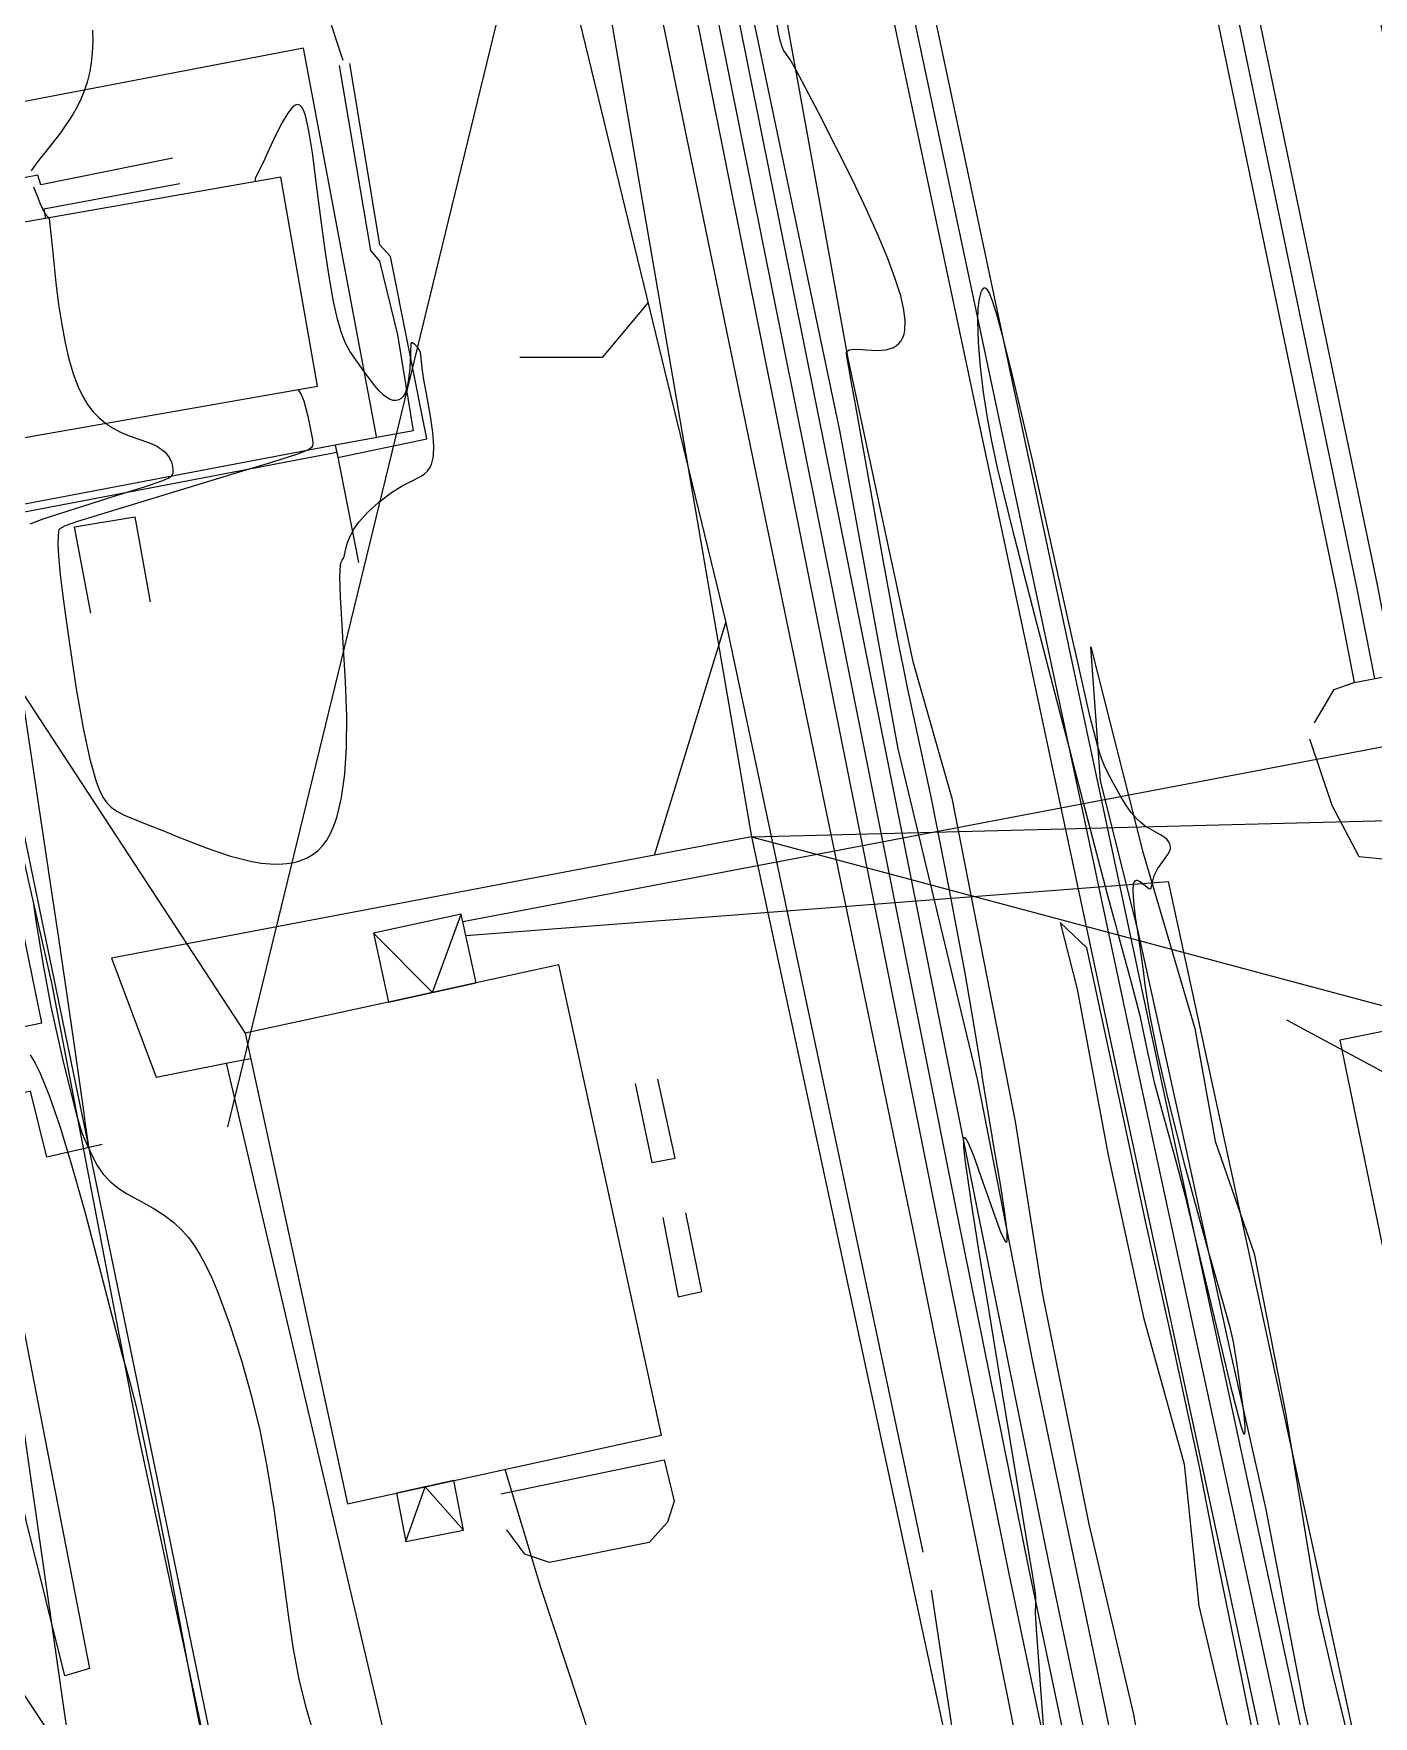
# Model space of a CAD drawing. Header units: metres. Extents: x 1233805 to 1234355, y 654698 to 655114.
# Drawn here: x 1234076.8 to 1234128.7, y 654927.6 to 654992.7 of the extents above; entities that cross this region are included whole.
import ezdxf

# ---------------------------------------------------------------- set-up
doc = ezdxf.new("R2010")
doc.units = ezdxf.units.M

msp = doc.modelspace()

# ---------------------------------------------------------------- linework, layer by layer
at = {"layer": 'ИИ_ГОРИЗОНТАЛИ_ОСН', "lineweight": 0}
for points, elevation in [([(1234078.195, 654969.304), (1234078.488, 654967.37), (1234078.754, 654965.855), (1234079.01, 654964.66), (1234079.255, 654963.793), (1234079.384, 654963.457), (1234079.52, 654963.189), (1234079.672, 654962.971), (1234079.849, 654962.79), (1234080.053, 654962.64), (1234080.309, 654962.499), (1234081.162, 654962.152), (1234081.906, 654961.864), (1234082.357, 654961.68), (1234083.546, 654961.209), (1234084.459, 654960.902), (1234085.273, 654960.698), (1234085.642, 654960.637), (1234085.988, 654960.601), (1234086.319, 654960.593), (1234086.628, 654960.612), (1234086.914, 654960.658), (1234087.179, 654960.733), (1234087.421, 654960.835), (1234087.641, 654960.965), (1234087.84, 654961.122), (1234088.017, 654961.308), (1234088.176, 654961.527), (1234088.32, 654961.782), (1234088.449, 654962.073), (1234088.564, 654962.401), (1234088.663, 654962.766), (1234088.748, 654963.167), (1234088.873, 654964.081), (1234088.939, 654965.123), (1234088.949, 654966.319), (1234088.905, 654967.664), (1234088.799, 654969.381), (1234088.768, 654969.842), (1234088.706, 654970.937), (1234088.686, 654971.711), (1234088.706, 654972.164), (1234088.73, 654972.282), (1234088.769, 654972.348), (1234088.77, 654972.349), (1234088.833, 654972.448), (1234088.889, 654972.666), (1234088.893, 654972.682), (1234088.974, 654972.997), (1234089.083, 654973.278), (1234089.229, 654973.553), (1234089.414, 654973.819), (1234089.751, 654974.2), (1234090.176, 654974.59), (1234090.642, 654974.945), (1234091.098, 654975.228), (1234091.436, 654975.396), (1234091.834, 654975.605), (1234091.964, 654975.699), (1234092.07, 654975.801), (1234092.158, 654975.919), (1234092.226, 654976.054), (1234092.275, 654976.206), (1234092.307, 654976.379), (1234092.321, 654976.773), (1234092.282, 654977.288), (1234092.191, 654977.922), (1234092.032, 654978.794), (1234091.932, 654979.331), (1234091.865, 654979.786), (1234091.835, 654980.176), (1234091.806, 654980.399), (1234091.758, 654980.495), (1234091.683, 654980.596), (1234091.587, 654980.694), (1234091.499, 654980.758), (1234091.456, 654980.766), (1234091.434, 654980.727), (1234091.415, 654980.416), (1234091.412, 654980.307), (1234091.389, 654979.784), (1234091.346, 654979.366), (1234091.283, 654979.035), (1234091.198, 654978.795), (1234091.132, 654978.685), (1234091.053, 654978.604), (1234090.962, 654978.552), (1234090.861, 654978.53), (1234090.749, 654978.538), (1234090.63, 654978.576), (1234090.504, 654978.644), (1234090.375, 654978.74), (1234090.214, 654978.893), (1234090.038, 654979.096), (1234089.58, 654979.719), (1234089.404, 654979.967), (1234089.335, 654980.063), (1234089.075, 654980.442), (1234088.893, 654980.782), (1234088.733, 654981.188), (1234088.591, 654981.679), (1234088.439, 654982.364), (1234088.281, 654983.253), (1234088.115, 654984.347), (1234087.934, 654985.692), (1234087.81, 654986.679), (1234087.625, 654988.109), (1234087.49, 654988.969), (1234087.358, 654989.552), (1234087.29, 654989.745), (1234087.217, 654989.88), (1234087.138, 654989.961), (1234087.052, 654989.989), (1234086.958, 654989.962), (1234086.855, 654989.88), (1234086.676, 654989.651), (1234086.457, 654989.282), (1234086.2, 654988.778), (1234085.865, 654988.062), (1234085.764, 654987.841), (1234085.436, 654987.179), (1234085.405, 654987.12), (1234085.408, 654986.999), (1234085.409, 654986.994)], 6.5), ([(1234087.067, 654978.954), (1234087.075, 654978.943), (1234087.192, 654978.767), (1234087.29, 654978.523), (1234087.444, 654977.925), (1234087.624, 654977.02), (1234087.645, 654976.869), (1234087.631, 654976.776), (1234087.577, 654976.697), (1234087.473, 654976.624), (1234087.05, 654976.453), (1234086.037, 654976.138), (1234084.912, 654975.798), (1234079.458, 654974.139), (1234078.528, 654973.845), (1234078.052, 654973.677), (1234077.851, 654973.572), (1234077.815, 654973.528), (1234077.801, 654973.467), (1234077.801, 654973.466), (1234077.799, 654973.452), (1234077.784, 654973.285), (1234077.776, 654972.983), (1234077.795, 654972.51), (1234077.862, 654971.805), (1234077.99, 654970.773), (1234078.195, 654969.304)], 6.5), ([(1234076.707, 654953.217), (1234076.898, 654952.889), (1234077.078, 654952.529), (1234077.442, 654951.645), (1234077.85, 654950.461), (1234078.306, 654948.965), (1234078.828, 654947.104), (1234079.778, 654943.476), (1234080.254, 654941.644), (1234080.507, 654940.739), (1234080.732, 654939.922), (1234080.943, 654939.023), (1234081.406, 654936.803), (1234082.052, 654933.543), (1234082.52, 654931.099), (1234082.911, 654929.053), (1234083.974, 654923.608)], 5.5)]:
    msp.add_lwpolyline(points, dxfattribs=dict(at, elevation=elevation))
at = {"layer": 'ИИ_ГОРИЗОНТАЛИ_УТОЛЩ', "lineweight": 0, "elevation": 6}
for points in [[(1234115.926, 654927.093), (1234115.648, 654930.817), (1234115.606, 654931.618), (1234115.61, 654931.994), (1234115.611, 654932.005), (1234115.619, 654932.183), (1234115.601, 654932.393), (1234115.469, 654933.211), (1234115.343, 654933.958), (1234114.619, 654938.334), (1234114.592, 654938.496), (1234114.403, 654939.643), (1234113.724, 654943.77), (1234113.528, 654944.959), (1234113.425, 654945.584), (1234113.413, 654945.658), (1234113.122, 654947.473), (1234112.88, 654949.17), (1234112.829, 654949.672), (1234112.824, 654949.955), (1234112.843, 654950.023), (1234112.878, 654950.022), (1234113.001, 654949.814), (1234113.2, 654949.32), (1234113.499, 654948.476), (1234113.64, 654948.065), (1234114.021, 654946.971), (1234114.264, 654946.334), (1234114.425, 654946.011), (1234114.474, 654945.97), (1234114.503, 654946.01), (1234114.499, 654946.367), (1234114.41, 654947.105), (1234114.241, 654948.21), (1234113.968, 654949.825), (1234113.952, 654949.919), (1234113.54, 654952.406), (1234113.518, 654952.548), (1234113.219, 654954.417), (1234112.878, 654956.372), (1234112.235, 654959.797), (1234111.57, 654963.135), (1234110.993, 654965.814), (1234110.641, 654967.433), (1234110.25, 654969.41), (1234109.708, 654972.361), (1234108.643, 654978.312), (1234108.57, 654978.719), (1234108.481, 654979.22), (1234108.288, 654980.321), (1234108.285, 654980.383), (1234108.3, 654980.426), (1234108.396, 654980.486), (1234108.595, 654980.512), (1234108.9, 654980.502), (1234109.022, 654980.492), (1234109.484, 654980.467), (1234109.825, 654980.497), (1234110.102, 654980.588), (1234110.216, 654980.657), (1234110.313, 654980.742), (1234110.396, 654980.844), (1234110.462, 654980.964), (1234110.512, 654981.1), (1234110.545, 654981.253), (1234110.561, 654981.61), (1234110.511, 654982.035), (1234110.383, 654982.579), (1234110.172, 654983.242), (1234109.881, 654984.022), (1234109.508, 654984.918), (1234109.057, 654985.924), (1234108.527, 654987.043), (1234107.205, 654989.668), (1234106.325, 654991.338), (1234106.105, 654991.723), (1234105.969, 654991.921), (1234105.966, 654991.925), (1234105.868, 654992.062), (1234105.796, 654992.212), (1234105.731, 654992.417), (1234105.67, 654992.686), (1234105.568, 654993.28)], [(1234079.114, 654992.861), (1234079.123, 654992.417), (1234079.108, 654991.989), (1234079.068, 654991.587), (1234079.003, 654991.208), (1234078.914, 654990.853), (1234078.809, 654990.539), (1234078.675, 654990.219), (1234078.515, 654989.893), (1234078.326, 654989.561), (1234077.871, 654988.882), (1234077.253, 654988.098), (1234077.12, 654987.936), (1234076.88, 654987.63), (1234076.736, 654987.416)], [(1234076.827, 654986.802), (1234076.969, 654986.446), (1234077.092, 654986.137), (1234077.189, 654985.922), (1234077.199, 654985.903), (1234077.213, 654985.875), (1234077.28, 654985.755), (1234077.397, 654985.626), (1234077.415, 654985.61), (1234077.442, 654985.576), (1234077.591, 654984.146), (1234077.593, 654984.12), (1234077.699, 654983.087), (1234077.805, 654982.241), (1234077.924, 654981.466), (1234078.056, 654980.768), (1234078.205, 654980.135), (1234078.369, 654979.576), (1234078.547, 654979.092), (1234078.741, 654978.683), (1234078.922, 654978.383), (1234079.128, 654978.112), (1234079.358, 654977.871), (1234079.614, 654977.657), (1234079.89, 654977.473), (1234080.196, 654977.311), (1234080.535, 654977.167), (1234080.98, 654977.012), (1234081.447, 654976.842), (1234081.623, 654976.755), (1234081.777, 654976.655), (1234081.908, 654976.544), (1234082.017, 654976.422), (1234082.103, 654976.289), (1234082.166, 654976.145), (1234082.206, 654975.991), (1234082.223, 654975.826), (1234082.219, 654975.724), (1234082.195, 654975.651), (1234082.145, 654975.588), (1234082.063, 654975.529), (1234081.761, 654975.395), (1234081.148, 654975.19), (1234079.934, 654974.811), (1234077.198, 654973.939), (1234076.694, 654973.753)], [(1234116.911, 654965.038), (1234117.114, 654964.263), (1234117.965, 654961.008), (1234118.345, 654959.539), (1234118.35, 654959.52), (1234118.706, 654958.207), (1234118.763, 654957.999), (1234119.294, 654956.066), (1234119.632, 654954.735), (1234119.908, 654953.439), (1234120.186, 654952.162), (1234120.514, 654950.972), (1234120.968, 654949.347), (1234121.372, 654947.801), (1234122.592, 654942.734), (1234123.16, 654940.345), (1234123.543, 654938.863), (1234123.64, 654938.586), (1234123.671, 654938.543), (1234123.694, 654938.558), (1234123.715, 654938.658), (1234123.717, 654938.836), (1234123.666, 654939.416), (1234123.458, 654940.867), (1234123.39, 654941.312), (1234123.367, 654941.473), (1234123.263, 654942.107), (1234123.13, 654942.672), (1234122.844, 654943.673), (1234122.25, 654945.75), (1234121.407, 654948.856), (1234120.729, 654951.515), (1234120.333, 654953.239), (1234120.029, 654954.795), (1234119.842, 654955.914), (1234119.776, 654956.473), (1234119.744, 654956.751), (1234119.61, 654957.64), (1234119.594, 654957.74), (1234119.47, 654958.551), (1234119.399, 654959.145), (1234119.374, 654959.578), (1234119.396, 654959.845), (1234119.45, 654959.947), (1234119.49, 654959.968), (1234119.538, 654959.969), (1234119.661, 654959.912), (1234119.843, 654959.766), (1234119.986, 654959.652), (1234120.036, 654959.637), (1234120.07, 654959.658), (1234120.116, 654959.831), (1234120.192, 654960.149), (1234120.325, 654960.408), (1234120.566, 654960.752), (1234120.72, 654960.968), (1234120.785, 654961.087), (1234120.818, 654961.188), (1234120.82, 654961.277), (1234120.792, 654961.374), (1234120.743, 654961.475), (1234120.678, 654961.56), (1234120.466, 654961.719), (1234120.299, 654961.807), (1234119.849, 654962.067), (1234119.67, 654962.204), (1234119.508, 654962.356), (1234119.307, 654962.591), (1234119.096, 654962.889), (1234118.873, 654963.251), (1234118.601, 654963.74), (1234118.395, 654964.128), (1234118.257, 654964.428), (1234118.131, 654964.756), (1234118.009, 654965.14), (1234117.706, 654966.329), (1234117.136, 654968.853), (1234117.115, 654968.949), (1234115.479, 654976.232), (1234114.663, 654979.713), (1234114.366, 654980.903), (1234114.131, 654981.769), (1234113.952, 654982.344), (1234113.805, 654982.704), (1234113.742, 654982.808), (1234113.684, 654982.868), (1234113.629, 654982.885), (1234113.573, 654982.86), (1234113.523, 654982.804), (1234113.48, 654982.721), (1234113.414, 654982.471), (1234113.373, 654982.108), (1234113.359, 654981.631), (1234113.383, 654980.789), (1234113.455, 654979.84), (1234113.57, 654978.856), (1234113.724, 654977.864), (1234113.898, 654976.955), (1234114.12, 654975.931), (1234114.74, 654973.412), (1234114.741, 654973.407), (1234114.777, 654973.268), (1234115.473, 654970.571), (1234116.624, 654966.151), (1234116.785, 654965.533), (1234116.816, 654965.413), (1234116.887, 654965.142), (1234116.887, 654965.141), (1234116.897, 654965.102)], [(1234076.333, 654967.534), (1234077.439, 654960.11), (1234077.795, 654957.726), (1234078.379, 654953.751), (1234078.762, 654951.048), (1234078.836, 654950.53), (1234078.946, 654949.751), (1234078.947, 654949.748), (1234078.947, 654949.745), (1234078.947, 654949.743), (1234078.947, 654949.743), (1234078.947, 654949.743)], [(1234076.838, 654959.034), (1234076.928, 654958.414), (1234077.2, 654956.685), (1234077.5, 654955.081), (1234077.949, 654953.057), (1234078.468, 654950.989), (1234078.686, 654950.24), (1234078.832, 654949.883), (1234078.839, 654949.871), (1234079.017, 654949.499), (1234079.09, 654949.34), (1234079.298, 654948.932), (1234079.528, 654948.598), (1234079.805, 654948.3), (1234080.13, 654948.04), (1234080.425, 654947.856), (1234080.878, 654947.607), (1234081.462, 654947.285), (1234081.892, 654947.012), (1234082.267, 654946.726), (1234082.588, 654946.424), (1234082.829, 654946.145), (1234083.06, 654945.827), (1234083.284, 654945.466), (1234083.503, 654945.06), (1234083.717, 654944.609), (1234083.933, 654944.097), (1234084.41, 654942.806), (1234084.875, 654941.389), (1234085.258, 654940.051), (1234085.585, 654938.696), (1234085.862, 654937.299), (1234086.125, 654935.652), (1234086.448, 654933.285), (1234086.696, 654931.442), (1234086.882, 654930.224), (1234087.102, 654929.056), (1234087.352, 654928.011), (1234087.64, 654927.049)]]:
    msp.add_lwpolyline(points, dxfattribs=at)
at = {"layer": 'ИИ_ДОРОГИ_АД', "lineweight": 0}
for points in [[(1234090.109, 654977.133), (1234087.279, 654992.164), (1234072.975, 654989.428)], [(1234079.047, 654970.305), (1234078.417, 654973.646), (1234080.749, 654974.034), (1234081.341, 654970.739)], [(1234132.241, 654954.759), (1234127.375, 654953.778), (1234135.14, 654916.221), (1234140.305, 654917.25), (1234141.079, 654917.889), (1234141.709, 654918.249), (1234142.934, 654918.789), (1234143.936, 654918.97), (1234144.927, 654919.006), (1234145.971, 654918.763)], [(1234100.114, 654952.101), (1234100.76, 654949.045), (1234101.663, 654949.215), (1234100.993, 654952.273)], [(1234079.483, 654949.742), (1234077.347, 654949.254), (1234076.721, 654951.807), (1234075.282, 654951.459), (1234075.792, 654948.303), (1234074.26, 654948.187), (1234075.01, 654943.771), (1234076.19, 654943.969), (1234078.998, 654929.478), (1234078.049, 654929.195), (1234076.542, 654935.205), (1234075.78, 654938.956), (1234073.555, 654938.464)], [(1234101.182, 654946.917), (1234101.777, 654943.858), (1234102.696, 654944.065), (1234102.075, 654947.108)], [(1234094.914, 654936.226), (1234101.235, 654937.548), (1234101.621, 654935.948), (1234101.368, 654935.134), (1234100.655, 654934.343), (1234096.797, 654933.572), (1234095.844, 654933.899), (1234095.15, 654934.844)]]:
    msp.add_lwpolyline(points, dxfattribs=at)
at = {"layer": 'ИИ_ДОРОГИ_ЖД', "lineweight": 0}
for points in [[(1234101.695, 655092.341), (1234104.412, 655079.533), (1234109.685, 655054.758), (1234112.693, 655040.461), (1234119.077, 655010.321), (1234127.242, 654971.15), (1234127.929, 654967.619)], [(1234102.485, 655092.451), (1234105.189, 655079.698), (1234110.463, 655054.923), (1234113.471, 655040.626), (1234119.855, 655010.484), (1234128.022, 654971.307), (1234128.71, 654967.77)], [(1234103.274, 655092.561), (1234105.967, 655079.863), (1234111.241, 655055.087), (1234114.249, 655040.79), (1234120.633, 655010.648), (1234128.801, 654971.464), (1234129.49, 654967.922)], [(1234090.712, 655090.808), (1234093.741, 655075.876), (1234104.948, 655021.616), (1234109.127, 655001.687), (1234114.106, 654978.19), (1234119.616, 654952.357), (1234126.248, 654921.604), (1234130.95, 654899.942), (1234134.747, 654882.449), (1234136.783, 654873.223), (1234139.499, 654860.776), (1234141.869, 654850.023), (1234143.675, 654841.878), (1234147.286, 654824.697), (1234148.295, 654819.48), (1234149.532, 654812.897), (1234150.698, 654806.239), (1234152.247, 654797.266), (1234153.494, 654789.439), (1234154.266, 654784.368), (1234154.823, 654780.852), (1234155.556, 654775.999), (1234156.926, 654767.199)], [(1234091.501, 655090.918), (1234094.52, 655076.035), (1234105.726, 655021.778), (1234109.905, 655001.851), (1234114.884, 654978.356), (1234120.393, 654952.523), (1234127.025, 654921.772), (1234131.726, 654900.11), (1234135.523, 654882.619), (1234137.559, 654873.394), (1234140.276, 654860.946), (1234142.645, 654850.195), (1234144.452, 654842.046), (1234148.065, 654824.854), (1234149.076, 654819.629), (1234150.314, 654813.039), (1234151.481, 654806.375), (1234153.031, 654797.396), (1234154.279, 654789.561), (1234155.052, 654784.49), (1234155.608, 654780.973), (1234156.342, 654776.12), (1234157.71, 654767.332)], [(1234083.099, 655090.298), (1234084.351, 655083.626), (1234087.02, 655069.872), (1234089.815, 655056.185), (1234095.338, 655028.869), (1234100.84, 655001.504), (1234106.355, 654974.061), (1234111.794, 654946.855), (1234114.566, 654933.135), (1234123.184, 654892.162)], [(1234083.906, 655090.311), (1234085.132, 655083.775), (1234087.8, 655070.028), (1234090.594, 655056.344), (1234096.117, 655029.026), (1234101.619, 655001.66), (1234107.135, 654974.217), (1234112.573, 654947.012), (1234115.345, 654933.295), (1234123.96, 654892.334)], [(1234084.712, 655090.325), (1234085.913, 655083.924), (1234088.579, 655070.183), (1234091.373, 655056.502), (1234096.896, 655029.184), (1234102.399, 655001.817), (1234107.914, 654974.373), (1234113.353, 654947.169), (1234116.124, 654933.456), (1234124.736, 654892.506)], [(1234089.923, 655090.698), (1234092.962, 655075.716), (1234104.169, 655021.454), (1234108.349, 655001.523), (1234113.329, 654978.025), (1234118.838, 654952.19), (1234121.851, 654938.176), (1234125.471, 654921.436), (1234130.173, 654899.773), (1234133.97, 654882.279), (1234136.006, 654873.053), (1234138.723, 654860.605), (1234141.092, 654849.852), (1234142.897, 654841.711), (1234146.507, 654824.539), (1234147.514, 654819.331), (1234148.75, 654812.755), (1234149.915, 654806.102), (1234151.462, 654797.135), (1234152.708, 654789.316), (1234153.481, 654784.246), (1234154.037, 654780.73), (1234154.77, 654775.879), (1234156.141, 654767.076)], [(1234126.39, 654966.067), (1234127.152, 654967.352), (1234127.929, 654967.619), (1234129.49, 654967.922), (1234130.545, 654967.607), (1234132.024, 654964.994), (1234132.502, 654962.89), (1234131.474, 654961.504), (1234129.561, 654960.739), (1234128.126, 654960.882), (1234127.074, 654962.866), (1234126.214, 654965.424)]]:
    msp.add_lwpolyline(points, dxfattribs=at)
at = {"layer": 'ИИ_КАБЕЛЬ_СВЯЗИ', "lineweight": 0}
for points in [[(1234109.138, 655093.38), (1234134.289, 654966.125), (1234093.444, 654958.357)], [(1234093.557, 654957.838), (1234120.737, 654959.921), (1234136.158, 654888.894), (1234151.947, 654813.869), (1234159.658, 654769.277), (1234148.525, 654766.836), (1234160.687, 654721.894), (1234162.284, 654710.725)]]:
    msp.add_lwpolyline(points, dxfattribs=at)
at = {"layer": 'ИИ_ЛЭП_ВН', "lineweight": 0, "elevation": -11.67}
msp.add_lwpolyline([(1234018.974, 655086.689), (1234017.695, 655058.052), (1234015.433, 655015.566), (1234050.337, 655012.908), (1234071.226, 654975.124), (1234078.323, 654925.625), (1234104.321, 654887.734)], dxfattribs=at)
at = {"layer": 'ИИ_ЛЭП_НН', "lineweight": 0}
for points in [[(1234097.602, 654994.701), (1234103.614, 654969.942)], [(1234100.608, 654982.322), (1234098.84, 654980.19), (1234095.642, 654980.19)], [(1234111.557, 654932.504), (1234115.766, 654904.48)]]:
    msp.add_lwpolyline(points, dxfattribs=at)
at = {"layer": 'ИИ_ЛЭП_НН', "lineweight": 0, "elevation": -11.67}
for points in [[(1234071.226, 654975.124), (1234085.02, 654954.048)], [(1234125.308, 654954.573), (1234161.978, 654934.825)], [(1234066.385, 654943.719), (1234078.323, 654925.625)]]:
    msp.add_lwpolyline(points, dxfattribs=at)
at = {"layer": 'ИИ_ОГРАДЫ', "lineweight": 0}
for points in [[(1234074.86, 654969.514), (1234073.904, 654973.739), (1234088.562, 654976.531), (1234089.402, 654972.262)], [(1234095.177, 654920.642), (1234092.431, 654920.045), (1234084.571, 654922.567), (1234074.86, 654969.514)]]:
    msp.add_lwpolyline(points, dxfattribs=at)
at = {"layer": 'ИИ_ОТКОС', "lineweight": 0}
for points, elevation in [([(1234119.677, 654921.184), (1234118.299, 654927.982), (1234115.512, 654941.28), (1234113.36, 654952.271), (1234110.283, 654965.061), (1234108.042, 654977.311), (1234106.283, 654985.682), (1234103.284, 655000.028), (1234100.691, 655012.218), (1234099.03, 655021.61), (1234096.236, 655033.995), (1234093.843, 655046.134), (1234092.779, 655051.542), (1234089.418, 655067.972), (1234088.027, 655075.074), (1234085.79, 655086.251), (1234084.994, 655090.329)], 5.826), ([(1234127.429, 654921.55), (1234126.004, 654927.913), (1234124.506, 654935.685), (1234123.12, 654941.854), (1234121.446, 654949.521), (1234119.553, 654958.048), (1234118.116, 654963.817), (1234117.741, 654968.995)], 5.578), ([(1234124.569, 654924.285), (1234123.481, 654929.606), (1234122.705, 654933.363), (1234121.941, 654937.273), (1234120.785, 654942.638), (1234119.853, 654946.781), (1234118.863, 654951.437), (1234117.588, 654957.355), (1234116.55, 654958.339)], 5.862)]:
    msp.add_lwpolyline(points, dxfattribs=dict(at, elevation=elevation))
at = {"layer": 'ИИ_ОТКОС', "color": 33, "lineweight": 0}
for points, elevation in [([(1234085.854, 655090.344), (1234087.261, 655084.164), (1234090.171, 655068.923), (1234091.797, 655061.697), (1234093.561, 655053.173), (1234095.079, 655046.263), (1234095.768, 655041.258), (1234097.782, 655031.127), (1234099.764, 655021.152), (1234103.227, 655007.38), (1234105.867, 654993.82), (1234108.338, 654980.161), (1234110.858, 654968.436), (1234112.368, 654963.144), (1234114.818, 654950.641), (1234115.857, 654944.014), (1234117.669, 654935.058), (1234119.397, 654927.696), (1234120.38, 654922.125)], 6.426), ([(1234117.741, 654968.995), (1234119.735, 654961.108), (1234121.767, 654954.229), (1234122.552, 654949.87), (1234124.056, 654945.535), (1234125.28, 654939.299), (1234126.537, 654931.651), (1234127.115, 654929.146), (1234128.655, 654922.865)], 5.745), ([(1234116.55, 654958.339), (1234117.215, 654955.761), (1234118.412, 654949.337), (1234119.782, 654943.053), (1234121.354, 654937.385), (1234121.916, 654931.899), (1234123.066, 654927.046)], 5.863)]:
    msp.add_lwpolyline(points, dxfattribs=dict(at, elevation=elevation))
at = {"layer": 'ИИ_СООРУЖЕНИЕ', "lineweight": 0}
for points, elevation in [([(1234088.813, 654991.683), (1234086.892, 654997.507)], 4.484), ([(1234095.587, 654996.616), (1234084.342, 654950.43)], -11.67)]:
    msp.add_lwpolyline(points, dxfattribs=dict(at, elevation=elevation))
for points in [[(1234117.184, 654905.122), (1234119.037, 654905.484), (1234114.599, 654928.042), (1234110.927, 654946.165), (1234105.14, 654974.031), (1234100.791, 654995.093), (1234098.943, 654994.728)], [(1234088.655, 654991.495), (1234089.875, 654984.331), (1234090.218, 654983.924), (1234090.911, 654981.067), (1234091.515, 654977.36), (1234088.509, 654976.804), (1234088.601, 654976.33), (1234092.055, 654977.046), (1234090.642, 654984.098), (1234090.229, 654984.548), (1234089.071, 654991.574)], [(1234088.509, 654976.804), (1234073.571, 654973.962), (1234075.591, 654964.53), (1234077.54, 654955.941), (1234080.874, 654938.572), (1234084.345, 654922.404), (1234085.952, 654921.789), (1234092.434, 654919.781), (1234095.244, 654920.427)]]:
    msp.add_lwpolyline(points, dxfattribs=at)
at = {"layer": 'ИИ_СТРОЕНИЕ', "lineweight": 0}
for points in [[(1234082.225, 654987.907), (1234077.112, 654986.875), (1234076.993, 654987.249), (1234075.737, 654987.01), (1234076.038, 654985.35)], [(1234074.928, 654985.155), (1234076.345, 654977.074), (1234087.822, 654979.087), (1234086.404, 654987.168), (1234074.928, 654985.155)], [(1234082.496, 654986.92), (1234077.233, 654985.934), (1234077.301, 654985.571)], [(1234063.933, 654961.34), (1234064.961, 654956.341), (1234065.521, 654953.619), (1234067.369, 654944.631), (1234072.835, 654945.755), (1234071.293, 654953.25), (1234077.158, 654954.456), (1234075.263, 654963.671), (1234063.933, 654961.34)], [(1234089.99, 654957.921), (1234090.57, 654955.257), (1234093.958, 654955.995), (1234093.378, 654958.66), (1234089.99, 654957.921)], [(1234089.99, 654957.921), (1234092.264, 654955.626), (1234093.378, 654958.66)], [(1234085.02, 654954.048), (1234088.985, 654935.849), (1234101.127, 654938.495), (1234097.161, 654956.693), (1234093.958, 654955.995), (1234090.57, 654955.257), (1234085.02, 654954.048)], [(1234091.242, 654934.393), (1234093.468, 654934.828), (1234093.094, 654936.744), (1234090.877, 654936.261), (1234091.242, 654934.393)], [(1234091.242, 654934.393), (1234091.986, 654936.503), (1234093.468, 654934.828)]]:
    msp.add_lwpolyline(points, dxfattribs=at)
at = {"layer": 'ИИ_ТЕПЛОТРАССА', "lineweight": 0, "elevation": 25.52}
msp.add_lwpolyline([(1233993.054, 654809.621), (1234024.354, 654813.78), (1234024.751, 654810.998), (1234028.542, 654811.539), (1234028.15, 654814.28), (1234116.084, 654825.883), (1234126.505, 654839.169), (1234120.846, 654858.805), (1234096.46, 654932.607), (1234095.08, 654937.177)], dxfattribs=at)
at = {"layer": 'ИИ_ЭЛЕКТРОКАБЕЛЬ_НН', "lineweight": 0}
for points in [[(1234082.521, 655090.288), (1234104.61, 654961.649)], [(1234100.861, 654960.938), (1234103.614, 654969.942), (1234107.302, 654952.533), (1234111.239, 654933.969)], [(1234104.61, 654961.649), (1234136.273, 654962.468), (1234157.435, 654944.36)], [(1234104.61, 654961.649), (1234100.861, 654960.938), (1234079.852, 654956.955), (1234081.572, 654952.353), (1234084.28, 654952.888), (1234085.233, 654953.068)], [(1234104.61, 654961.649), (1234132.345, 654954.24)], [(1234104.61, 654961.649), (1234152.102, 654740.983)], [(1234084.28, 654952.888), (1234100.364, 654884.515)]]:
    msp.add_lwpolyline(points, dxfattribs=at)

doc.saveas('drawing.dxf')
